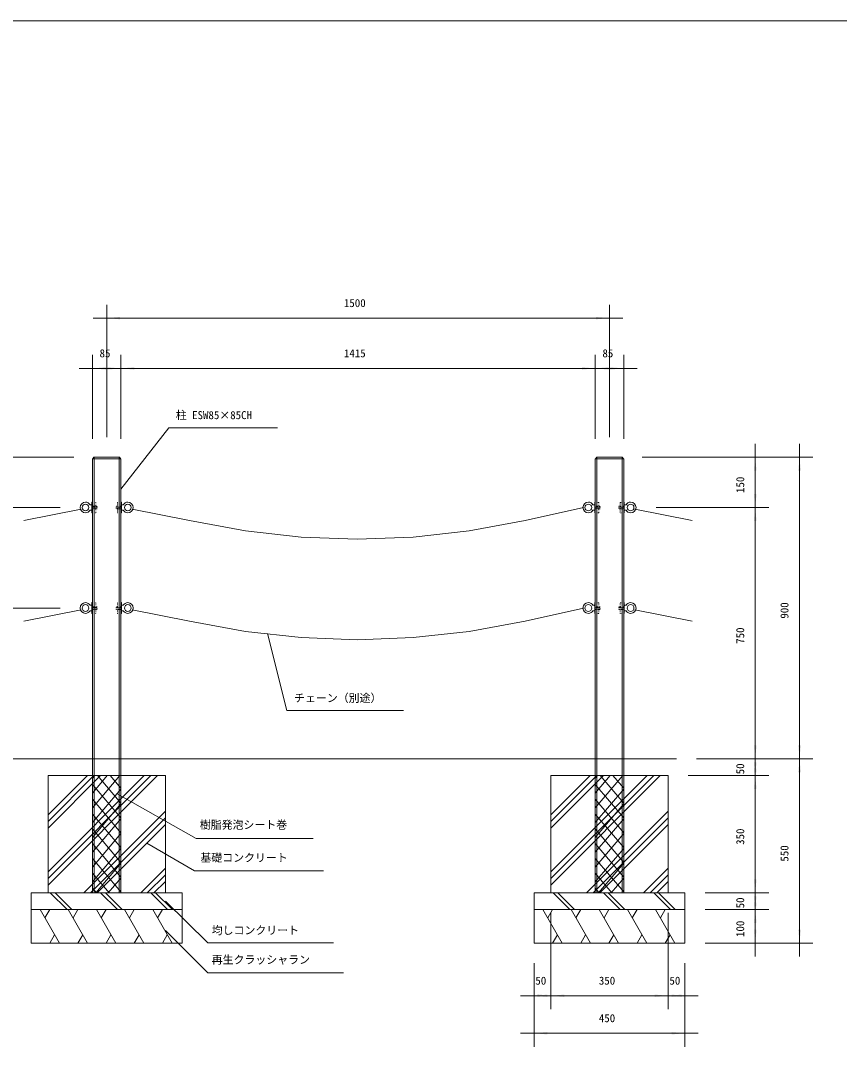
# Model space of a CAD drawing. Units: millimetres, scale not verified. Extents: x -3900 to 3900, y -2750 to 2750.
# Drawn here: x -2147 to 294, y -366 to 2750 of the extents above; entities that cross this region are included whole.
import ezdxf
from ezdxf.enums import TextEntityAlignment as Align

# ---------------------------------------------------------------- set-up
doc = ezdxf.new("R2010")
doc.units = ezdxf.units.MM
doc.header["$LTSCALE"] = 20
doc.linetypes.add('USER2', pattern=[0.208282, 0.069427, -0.138855])
doc.layers.add('0-1_IMPORTED', color=2, linetype='Continuous', lineweight=18)
doc.styles.add('ＭＳ ゴシック', font='')
doc.styles.get('ＭＳ ゴシック').set_extended_font_data('MS Gothic')

msp = doc.modelspace()

# ---------------------------------------------------------------- linework, layer by layer
at = {"layer": '0-1_IMPORTED', "color": 1}
for p, q in [((-1891, 1508), (-1891, 1903)), ((-391, 1508), (-391, 1903)), ((-1931, 1863), (-1891, 1863)), ((-1891, 1863), (-391, 1863)), ((-391, 1863), (-351, 1863)), ((-1933.5, 1503), (-1933.5, 1753)), ((-1848.5, 1502.35), (-1848.5, 1753)), ((-1848.5, 1502.35), (-1848.5, 1753)), ((-433.5, 1502.35), (-433.5, 1753)), ((-433.5, 1502.35), (-433.5, 1753)), ((-348.5, 1502.35), (-348.5, 1753)), ((-1973.5, 1713), (-1933.5, 1713)), ((-1933.5, 1713), (-1848.5, 1713)), ((-1888.5, 1713), (-1848.5, 1713)), ((-1848.5, 1713), (-1808.5, 1713)), ((-1848.5, 1713), (-433.5, 1713)), ((-473.5, 1713), (-433.5, 1713)), ((-433.5, 1713), (-393.5, 1713)), ((-433.5, 1713), (-348.5, 1713)), ((-348.5, 1713), (-308.5, 1713)), ((44, 1448), (44, 1488)), ((176, 1488), (176, 1448)), ((-1988.5, 1448), (-2691, 1448)), ((-293.5, 1448), (84, 1448)), ((-293.5, 1448), (216, 1448)), ((44, 1298), (44, 1448)), ((176, 1448), (176, 548)), ((44, 1298), (44, 1338)), ((-2030.1, 1298), (-2551, 1298)), ((-251.9, 1298), (84, 1298)), ((-251.9, 1298), (84, 1298)), ((44, 548), (44, 1298)), ((44, 1258), (44, 1298)), ((-2030.1, 998), (-2551, 998)), ((-2030.1, 998), (-2551, 998)), ((44, 548), (44, 588)), ((176, 588), (176, 548)), ((-131, 548), (84, 548)), ((-131, 548), (84, 548)), ((-131, 548), (216, 548)), ((-131, 548), (216, 548)), ((44, 498), (44, 548)), ((44, 508), (44, 548)), ((44, 498), (44, 538)), ((176, 548), (176, 508)), ((176, 548), (176, -2)), ((-156, 498), (84, 498)), ((-156, 498), (84, 498)), ((44, 148), (44, 498)), ((44, 458), (44, 498)), ((-1629, 214), (-1771.45, 296.24)), ((-1244, 214), (-1629, 214)), ((44, 148), (44, 188)), ((-106, 148), (84, 148)), ((-106, 148), (84, 148)), ((44, 98), (44, 148)), ((44, 108), (44, 148)), ((44, 98), (44, 138)), ((-106, 98), (84, 98)), ((-106, 98), (84, 98)), ((44, -2), (44, 98)), ((44, 58), (44, 98)), ((-566, 88), (-566, -199)), ((-566, 88), (-566, -199)), ((-216, 88), (-216, -199)), ((-216, 88), (-216, -199)), ((-106, -2), (84, -2)), ((-106, -2), (216, -2)), ((44, -42), (44, -2)), ((176, -2), (176, -42)), ((-616, -62), (-616, -199)), ((-616, -62), (-616, -311)), ((-166, -62), (-166, -199)), ((-166, -62), (-166, -311)), ((-656, -159), (-616, -159)), ((-616, -159), (-566, -159)), ((-606, -159), (-566, -159)), ((-566, -159), (-526, -159)), ((-566, -159), (-216, -159)), ((-256, -159), (-216, -159)), ((-216, -159), (-176, -159)), ((-216, -159), (-166, -159)), ((-166, -159), (-126, -159)), ((-616, -271), (-656, -271)), ((-166, -271), (-616, -271)), ((-126, -271), (-166, -271))]:
    msp.add_line(p, q, dxfattribs=at)
at = {"layer": '0-1_IMPORTED'}
for p, q in [((-1933.5, 1443), (-1848.5, 1443)), ((-1928.5, 148), (-1928.5, 1448)), ((-1853.5, 1448), (-1853.5, 148)), ((-433.5, 1443), (-348.5, 1443)), ((-428.5, 148), (-428.5, 1448)), ((-353.5, 1448), (-353.5, 148)), ((-1966.76, 1293), (-2137.87, 1259.01)), ((-1940.25, 1306), (-1936.1, 1306)), ((-1936.1, 1290), (-1940.25, 1290)), ((-1841.75, 1306), (-1845.9, 1306)), ((-1845.9, 1290), (-1841.75, 1290)), ((-1815.24, 1293), (-1644.13, 1259.01)), ((-440.25, 1306), (-436.1, 1306)), ((-436.1, 1290), (-440.25, 1290)), ((-341.75, 1306), (-345.9, 1306)), ((-345.9, 1290), (-341.75, 1290)), ((-315.24, 1293), (-144.13, 1259.01)), ((-1644.13, 1259.01), (-1477.25, 1228.09)), ((-1477.25, 1228.09), (-1310.38, 1209.54)), ((-1310.38, 1209.54), (-1143.5, 1203.36)), ((-1940.25, 1006), (-1936.1, 1006)), ((-1841.75, 1006), (-1845.9, 1006)), ((-440.25, 1006), (-436.1, 1006)), ((-341.75, 1006), (-345.9, 1006)), ((-1966.76, 993), (-2137.87, 959.01)), ((-1936.1, 990), (-1940.25, 990)), ((-1845.9, 990), (-1841.75, 990)), ((-1815.24, 993), (-1644.13, 959.01)), ((-436.1, 990), (-440.25, 990)), ((-345.9, 990), (-341.75, 990)), ((-315.24, 993), (-144.13, 959.01)), ((-1644.13, 959.01), (-1477.25, 928.09)), ((-1477.25, 928.09), (-1310.38, 909.54)), ((-1310.38, 909.54), (-1143.5, 903.36)), ((-191, 548), (-2341, 548)), ((-2066, 341.11), (-1909.11, 498)), ((-2066, 171.4), (-1739.4, 498)), ((-2066, 360.91), (-1928.91, 498)), ((-2066, 191.2), (-1759.2, 498)), ((-2066, 380.71), (-1948.71, 498)), ((-2066, 211), (-1779, 498)), ((-1933.5, 490.07), (-1926.76, 498)), ((-1933.5, 445.87), (-1889.19, 498)), ((-1933.5, 401.68), (-1851.63, 498)), ((-1848.5, 371.62), (-1933.5, 471.62)), ((-1848.5, 415.82), (-1918.36, 498)), ((-1848.5, 460.01), (-1880.79, 498)), ((-566, 341.11), (-409.11, 498)), ((-566, 171.4), (-239.4, 498)), ((-566, 360.91), (-428.91, 498)), ((-566, 191.2), (-259.2, 498)), ((-566, 380.71), (-448.71, 498)), ((-566, 211), (-279, 498)), ((-433.5, 490.07), (-426.76, 498)), ((-433.5, 445.87), (-389.19, 498)), ((-433.5, 401.68), (-351.63, 498)), ((-348.5, 371.62), (-433.5, 471.62)), ((-348.5, 415.82), (-418.36, 498)), ((-348.5, 460.01), (-380.79, 498)), ((-1933.5, 357.49), (-1848.5, 457.49)), ((-433.5, 357.49), (-348.5, 457.49)), ((-1848.5, 327.43), (-1933.5, 427.43)), ((-1933.5, 313.29), (-1848.5, 413.29)), ((-348.5, 327.43), (-433.5, 427.43)), ((-433.5, 313.29), (-348.5, 413.29)), ((-1959.29, 148), (-1716, 391.29)), ((-1848.5, 283.23), (-1933.5, 383.23)), ((-459.29, 148), (-216, 391.29)), ((-348.5, 283.23), (-433.5, 383.23)), ((-1939.5, 148), (-1716, 371.5)), ((-1933.5, 269.1), (-1848.5, 369.1)), ((-1919.7, 148), (-1716, 351.7)), ((-439.5, 148), (-216, 371.5)), ((-433.5, 269.1), (-348.5, 369.1)), ((-419.7, 148), (-216, 351.7)), ((-1848.5, 239.04), (-1933.5, 339.04)), ((-1933.5, 224.9), (-1848.5, 324.9)), ((-348.5, 239.04), (-433.5, 339.04)), ((-433.5, 224.9), (-348.5, 324.9)), ((-1848.5, 194.84), (-1933.5, 294.84)), ((-1933.5, 180.71), (-1848.5, 280.71)), ((-348.5, 194.84), (-433.5, 294.84)), ((-433.5, 180.71), (-348.5, 280.71)), ((-1848.5, 150.65), (-1933.5, 250.65)), ((-348.5, 150.65), (-433.5, 250.65)), ((-1923.74, 148), (-1848.5, 236.51)), ((-1789.59, 148), (-1716, 221.59)), ((-423.74, 148), (-348.5, 236.51)), ((-289.59, 148), (-216, 221.59)), ((-1883.81, 148), (-1933.5, 206.46)), ((-1886.17, 148), (-1848.5, 192.32)), ((-1769.79, 148), (-1716, 201.79)), ((-383.81, 148), (-433.5, 206.46)), ((-386.17, 148), (-348.5, 192.32)), ((-269.79, 148), (-216, 201.79)), ((-1921.38, 148), (-1933.5, 162.26)), ((-1749.99, 148), (-1716, 181.99)), ((-421.38, 148), (-433.5, 162.26)), ((-249.99, 148), (-216, 181.99)), ((-2059.14, 148), (-2009.14, 98)), ((-2045, 148), (-1995, 98)), ((-1909.14, 148), (-1859.14, 98)), ((-1895, 148), (-1845, 98)), ((-1848.61, 148), (-1848.5, 148.13)), ((-1759.14, 148), (-1709.14, 98)), ((-1745, 148), (-1695, 98)), ((-559.14, 148), (-509.14, 98)), ((-545, 148), (-495, 98)), ((-409.14, 148), (-359.14, 98)), ((-395, 148), (-345, 98)), ((-348.61, 148), (-348.5, 148.13)), ((-259.14, 148), (-209.14, 98)), ((-245, 148), (-195, 98)), ((-2031.87, -2), (-2089.61, 98)), ((-2075.17, 73), (-2060.74, 98)), ((-1947.87, -2), (-2005.61, 98)), ((-1991.17, 73), (-1976.74, 98)), ((-1863.87, -2), (-1921.61, 98)), ((-1907.17, 73), (-1892.74, 98)), ((-1779.87, -2), (-1837.61, 98)), ((-1823.17, 73), (-1808.74, 98)), ((-1695.87, -2), (-1753.61, 98)), ((-1739.17, 73), (-1724.74, 98)), ((-531.87, -2), (-589.61, 98)), ((-575.17, 73), (-560.74, 98)), ((-447.87, -2), (-505.61, 98)), ((-491.17, 73), (-476.74, 98)), ((-363.87, -2), (-421.61, 98)), ((-407.17, 73), (-392.74, 98)), ((-279.87, -2), (-337.61, 98)), ((-323.17, 73), (-308.74, 98)), ((-195.87, -2), (-253.61, 98)), ((-239.17, 73), (-224.74, 98)), ((-2046.31, 23), (-2060.74, -2)), ((-1962.31, 23), (-1976.74, -2)), ((-1878.31, 23), (-1892.74, -2)), ((-1794.31, 23), (-1808.74, -2)), ((-1710.31, 23), (-1724.74, -2)), ((-546.31, 23), (-560.74, -2)), ((-462.31, 23), (-476.74, -2)), ((-378.31, 23), (-392.74, -2)), ((-294.31, 23), (-308.74, -2)), ((-210.31, 23), (-224.74, -2))]:
    msp.add_line(p, q, dxfattribs=at)
at = {"layer": '0-1_IMPORTED', "linetype": 'USER2'}
for p, q in [((-1933.1, 1294), (-1933.1, 1302)), ((-1931.1, 1294), (-1931.1, 1302)), ((-1929.1, 1294), (-1929.1, 1302)), ((-1927.1, 1294), (-1927.1, 1302)), ((-1925.1, 1294), (-1925.1, 1302)), ((-1923.1, 1294), (-1923.1, 1302)), ((-1921.1, 1294), (-1921.1, 1302)), ((-1860.9, 1294), (-1860.9, 1302)), ((-1858.9, 1294), (-1858.9, 1302)), ((-1856.9, 1294), (-1856.9, 1302)), ((-1854.9, 1294), (-1854.9, 1302)), ((-1852.9, 1294), (-1852.9, 1302)), ((-1850.9, 1294), (-1850.9, 1302)), ((-1848.9, 1294), (-1848.9, 1302)), ((-433.1, 1294), (-433.1, 1302)), ((-431.1, 1294), (-431.1, 1302)), ((-429.1, 1294), (-429.1, 1302)), ((-427.1, 1294), (-427.1, 1302)), ((-425.1, 1294), (-425.1, 1302)), ((-423.1, 1294), (-423.1, 1302)), ((-421.1, 1294), (-421.1, 1302)), ((-360.9, 1294), (-360.9, 1302)), ((-358.9, 1294), (-358.9, 1302)), ((-356.9, 1294), (-356.9, 1302)), ((-354.9, 1294), (-354.9, 1302)), ((-352.9, 1294), (-352.9, 1302)), ((-350.9, 1294), (-350.9, 1302)), ((-348.9, 1294), (-348.9, 1302)), ((-1933.1, 994), (-1933.1, 1002)), ((-1931.1, 994), (-1931.1, 1002)), ((-1929.1, 994), (-1929.1, 1002)), ((-1927.1, 994), (-1927.1, 1002)), ((-1925.1, 994), (-1925.1, 1002)), ((-1923.1, 994), (-1923.1, 1002)), ((-1921.1, 994), (-1921.1, 1002)), ((-1860.9, 994), (-1860.9, 1002)), ((-1858.9, 994), (-1858.9, 1002)), ((-1856.9, 994), (-1856.9, 1002)), ((-1854.9, 994), (-1854.9, 1002)), ((-1852.9, 994), (-1852.9, 1002)), ((-1850.9, 994), (-1850.9, 1002)), ((-1848.9, 994), (-1848.9, 1002)), ((-433.1, 994), (-433.1, 1002)), ((-431.1, 994), (-431.1, 1002)), ((-429.1, 994), (-429.1, 1002)), ((-427.1, 994), (-427.1, 1002)), ((-425.1, 994), (-425.1, 1002)), ((-423.1, 994), (-423.1, 1002)), ((-421.1, 994), (-421.1, 1002)), ((-360.9, 994), (-360.9, 1002)), ((-358.9, 994), (-358.9, 1002)), ((-356.9, 994), (-356.9, 1002)), ((-354.9, 994), (-354.9, 1002)), ((-352.9, 994), (-352.9, 1002)), ((-350.9, 994), (-350.9, 1002)), ((-348.9, 994), (-348.9, 1002))]:
    msp.add_line(p, q, dxfattribs=at)
at = {"layer": '0-1_IMPORTED'}
for points in [[(-3900, 2750), (3900, 2750), (3900, -2750), (-3900, -2750)], [(-1929.25, 1448), (-1852.75, 1448), (-1848.5, 1442.35), (-1848.5, 148), (-1933.5, 148), (-1933.5, 1442.35)], [(-429.25, 1448), (-352.75, 1448), (-348.5, 1442.35), (-348.5, 148), (-433.5, 148), (-433.5, 1442.35)], [(-1935.1, 1314), (-1933.5, 1314), (-1933.5, 1282), (-1935.1, 1282)], [(-1846.9, 1314), (-1848.5, 1314), (-1848.5, 1282), (-1846.9, 1282)], [(-435.1, 1314), (-433.5, 1314), (-433.5, 1282), (-435.1, 1282)], [(-346.9, 1314), (-348.5, 1314), (-348.5, 1282), (-346.9, 1282)], [(-1935.1, 1014), (-1933.5, 1014), (-1933.5, 982), (-1935.1, 982)], [(-1846.9, 1014), (-1848.5, 1014), (-1848.5, 982), (-1846.9, 982)], [(-435.1, 1014), (-433.5, 1014), (-433.5, 982), (-435.1, 982)], [(-346.9, 1014), (-348.5, 1014), (-348.5, 982), (-346.9, 982)], [(-2066, 498), (-1716, 498), (-1716, 148), (-2066, 148)], [(-1933.5, 498), (-1848.5, 498), (-1848.5, 148), (-1933.5, 148)], [(-566, 498), (-216, 498), (-216, 148), (-566, 148)], [(-433.5, 498), (-348.5, 498), (-348.5, 148), (-433.5, 148)], [(-2116, 148), (-1666, 148), (-1666, 98), (-2116, 98)], [(-616, 148), (-166, 148), (-166, 98), (-616, 98)], [(-2116, 98), (-1666, 98), (-1666, -2), (-2116, -2)], [(-616, 98), (-166, 98), (-166, -2), (-616, -2)]]:
    msp.add_lwpolyline(points, close=True, dxfattribs=at)
at = {"layer": '0-1_IMPORTED', "color": 1}
for points in [[(-1848.5, 1353), (-1706, 1536), (-1381, 1536)], [(-1411, 921.76), (-1353.89, 692.58), (-1006, 692.58)], [(-1274.52, 309.98), (-1624, 309.98), (-1859.96, 444)], [(-1214, -1), (-1589, -1), (-1716, 123)], [(-1185, -91), (-1589, -91), (-1716, 36)]]:
    msp.add_lwpolyline(points, dxfattribs=at)
at = {"layer": '0-1_IMPORTED', "linetype": 'USER2'}
for points in [[(-1928.5, 1313), (-1923.1, 1313), (-1923.1, 1282), (-1928.5, 1282)], [(-1858.9, 1313), (-1853.5, 1313), (-1853.5, 1282), (-1858.9, 1282)], [(-428.5, 1313), (-423.1, 1313), (-423.1, 1282), (-428.5, 1282)], [(-358.9, 1313), (-353.5, 1313), (-353.5, 1282), (-358.9, 1282)], [(-1935.1, 1302), (-1919.1, 1302), (-1919.1, 1294), (-1935.1, 1294)], [(-1862.9, 1302), (-1846.9, 1302), (-1846.9, 1294), (-1862.9, 1294)], [(-435.1, 1302), (-419.1, 1302), (-419.1, 1294), (-435.1, 1294)], [(-362.9, 1302), (-346.9, 1302), (-346.9, 1294), (-362.9, 1294)], [(-1935.1, 1002), (-1919.1, 1002), (-1919.1, 994), (-1935.1, 994)], [(-1928.5, 1013), (-1923.1, 1013), (-1923.1, 982), (-1928.5, 982)], [(-1862.9, 1002), (-1846.9, 1002), (-1846.9, 994), (-1862.9, 994)], [(-1858.9, 1013), (-1853.5, 1013), (-1853.5, 982), (-1858.9, 982)], [(-435.1, 1002), (-419.1, 1002), (-419.1, 994), (-435.1, 994)], [(-428.5, 1013), (-423.1, 1013), (-423.1, 982), (-428.5, 982)], [(-362.9, 1002), (-346.9, 1002), (-346.9, 994), (-362.9, 994)], [(-358.9, 1013), (-353.5, 1013), (-353.5, 982), (-358.9, 982)]]:
    msp.add_lwpolyline(points, close=True, dxfattribs=at)
at = {"layer": '0-1_IMPORTED'}
for points in [[(-1935.1, 1305), (-1935.1, 1298), (-1935.1, 1291)], [(-1846.9, 1305), (-1846.9, 1298), (-1846.9, 1291)], [(-809.75, 1228.09), (-642.88, 1259), (-468.1, 1298)], [(-435.1, 1305), (-435.1, 1298), (-435.1, 1291)], [(-346.9, 1305), (-346.9, 1298), (-346.9, 1291)], [(-1143.5, 1203.36), (-976.63, 1209.54), (-809.75, 1228.09)], [(-1935.1, 1005), (-1935.1, 998), (-1935.1, 991)], [(-1846.9, 1005), (-1846.9, 998), (-1846.9, 991)], [(-809.75, 928.09), (-642.88, 959), (-468.1, 998)], [(-435.1, 1005), (-435.1, 998), (-435.1, 991)], [(-346.9, 1005), (-346.9, 998), (-346.9, 991)], [(-1143.5, 903.36), (-976.63, 909.54), (-809.75, 928.09)]]:
    msp.add_lwpolyline(points, dxfattribs=at)
for centre, radius, start, end in [((-1954.1, 1298), 16, 90, 180), ((-1954.1, 1298.01), 15.99, 29.98237, 90), ((-1827.9, 1298.01), 15.99, 90, 150.01763), ((-1827.9, 1298), 16, 0, 90), ((-454.1, 1298), 16, 90, 180), ((-454.1, 1298.01), 15.99, 29.98237, 90), ((-327.9, 1298.01), 15.99, 90, 150.01763), ((-327.9, 1298), 16, 0, 90), ((-1954.1, 1298), 16, 180, 270), ((-1954.1, 1298), 10, 90, 180), ((-1954.1, 1298), 10, 180, 270), ((-1954.1, 1298), 10, 0, 90), ((-1954.1, 1298), 10, 270, 0), ((-1954.1, 1297.99), 15.99, 270, 330.01763), ((-1936.1, 1305), 1, 0, 90), ((-1936.1, 1291), 1, 270, 0), ((-1845.9, 1305), 1, 90, 180), ((-1845.9, 1291), 1, 180, 270), ((-1827.9, 1297.99), 15.99, 209.98237, 270), ((-1827.9, 1298), 10, 90, 180), ((-1827.9, 1298), 10, 180, 270), ((-1827.9, 1298), 10, 0, 90), ((-1827.9, 1298), 16, 270, 0), ((-1827.9, 1298), 10, 270, 0), ((-454.1, 1298), 16, 180, 270), ((-454.1, 1298), 10, 90, 180), ((-454.1, 1298), 10, 180, 270), ((-454.1, 1298), 10, 0, 90), ((-454.1, 1298), 10, 270, 0), ((-454.1, 1297.99), 15.99, 270, 330.01763), ((-436.1, 1305), 1, 0, 90), ((-436.1, 1291), 1, 270, 360), ((-345.9, 1305), 1, 90, 180), ((-345.9, 1291), 1, 180, 270), ((-327.9, 1297.99), 15.99, 209.98237, 270), ((-327.9, 1298), 10, 90, 180), ((-327.9, 1298), 10, 180, 270), ((-327.9, 1298), 10, 0, 90), ((-327.9, 1298), 16, 270, 0), ((-327.9, 1298), 10, 270, 0), ((-1954.1, 998), 16, 90, 180), ((-1954.1, 998), 16, 180, 270), ((-1954.1, 998), 10, 90, 180), ((-1954.1, 998), 10, 180, 270), ((-1954.1, 998.01), 15.99, 29.98237, 90), ((-1954.1, 998), 10, 0, 90), ((-1954.1, 998), 10, 270, 0), ((-1936.1, 1005), 1, 0, 90), ((-1845.9, 1005), 1, 90, 180), ((-1827.9, 998.01), 15.99, 90, 150.01763), ((-1827.9, 998), 10, 90, 180), ((-1827.9, 998), 10, 180, 270), ((-1827.9, 998), 16, 0, 90), ((-1827.9, 998), 10, 0, 90), ((-1827.9, 998), 16, 270, 360), ((-1827.9, 998), 10, 270, 0), ((-454.1, 998), 16, 90, 180), ((-454.1, 998), 16, 180, 270), ((-454.1, 998), 10, 90, 180), ((-454.1, 998), 10, 180, 270), ((-454.1, 998.01), 15.99, 29.98237, 90), ((-454.1, 998), 10, 0, 90), ((-454.1, 998), 10, 270, 0), ((-436.1, 1005), 1, 0, 90), ((-345.9, 1005), 1, 90, 180), ((-327.9, 998.01), 15.99, 90, 150.01763), ((-327.9, 998), 10, 90, 180), ((-327.9, 998), 10, 180, 270), ((-327.9, 998), 16, 360, 90), ((-327.9, 998), 10, 0, 90), ((-327.9, 998), 16, 270, 360), ((-327.9, 998), 10, 270, 0), ((-1954.1, 997.99), 15.99, 270, 330.01763), ((-1936.1, 991), 1, 270, 0), ((-1845.9, 991), 1, 180, 270), ((-1827.9, 997.99), 15.99, 209.98237, 270), ((-454.1, 997.99), 15.99, 270, 330.01763), ((-436.1, 991), 1, 270, 360), ((-345.9, 991), 1, 180, 270), ((-327.9, 997.99), 15.99, 209.98237, 270)]:
    msp.add_arc(centre, radius, start, end, dxfattribs=at)
at = {"layer": '0-1_IMPORTED', "color": 1}
for points in [[(-1891, 1863), (-1851, 1866.5), (-1851, 1859.5)], [(-391, 1863), (-431, 1859.5), (-431, 1866.5)], [(-1933.5, 1713), (-1893.5, 1716.5), (-1893.5, 1709.5)], [(-1848.5, 1713), (-1888.5, 1709.5), (-1888.5, 1716.5)], [(-1848.5, 1713), (-1808.5, 1716.5), (-1808.5, 1709.5)], [(-433.5, 1713), (-473.5, 1709.5), (-473.5, 1716.5)], [(-433.5, 1713), (-393.5, 1716.5), (-393.5, 1709.5)], [(-348.5, 1713), (-388.5, 1709.5), (-388.5, 1716.5)], [(44, 1448), (47.5, 1408), (40.5, 1408)], [(176, 1448), (179.5, 1408), (172.5, 1408)], [(44, 1298), (40.5, 1338), (47.5, 1338)], [(44, 1298), (47.5, 1258), (40.5, 1258)], [(44, 548), (40.5, 588), (47.5, 588)], [(176, 548), (172.5, 588), (179.5, 588)], [(44, 548), (47.5, 508), (40.5, 508)], [(44, 498), (40.5, 538), (47.5, 538)], [(176, 548), (179.5, 508), (172.5, 508)], [(44, 498), (47.5, 458), (40.5, 458)], [(44, 148), (40.5, 188), (47.5, 188)], [(44, 148), (47.5, 108), (40.5, 108)], [(44, 98), (40.5, 138), (47.5, 138)], [(44, 98), (47.5, 58), (40.5, 58)], [(44, -2), (40.5, 38), (47.5, 38)], [(176, -2), (172.5, 38), (179.5, 38)], [(-616, -159), (-576, -155.5), (-576, -162.5)], [(-566, -159), (-606.05, -161.8), (-605.93, -154.8)], [(-566, -159), (-526, -155.5), (-526, -162.5)], [(-216, -159), (-256, -162.5), (-256, -155.5)], [(-216, -159), (-176, -155.5), (-176, -162.5)], [(-166, -159), (-206, -162.5), (-206, -155.5)], [(-616, -271), (-576, -267.5), (-576, -274.5)], [(-166, -271), (-206, -274.5), (-206, -267.5)]]:
    msp.add_solid(points, dxfattribs=at)

# ---------------------------------------------------------------- texts
at = {"layer": '0-1_IMPORTED', "color": 7, "style": 'ＭＳ ゴシック'}
for s, p in [('1500', (-1183.33, 1888.93)), ('85', (-1912.17, 1738.93)), ('1415', (-1183.33, 1738.93)), ('85', (-412.17, 1738.93)), ('柱 ESW85×85CH', (-1685, 1554.42)), ('チェーン（別途）', (-1332.02, 710.17)), ('樹脂発泡シート巻', (-1613.18, 331.99)), ('基礎コンクリート', (-1611.43, 233.78)), ('均しコンクリート', (-1577.71, 17.17)), ('再生クラッシャラン', (-1577.71, -70.67)), ('50', (-612.17, -133.07)), ('350', (-422.75, -133.07)), ('50', (-212.17, -133.07)), ('450', (-422.75, -245.07))]:
    msp.add_text(s, height=23.88, dxfattribs=at).set_placement(p, align=Align.BOTTOM_LEFT)
for s, p in [('150', (18.07, 1341.25)), ('900', (150.07, 966.25)), ('750', (18.07, 891.25)), ('50', (18.07, 501.83)), ('350', (18.07, 291.25)), ('550', (150.07, 241.25)), ('50', (18.07, 101.83)), ('100', (18.07, 16.25))]:
    msp.add_text(s, height=23.88, rotation=90, dxfattribs=at).set_placement(p, align=Align.BOTTOM_LEFT)

doc.saveas('drawing.dxf')
